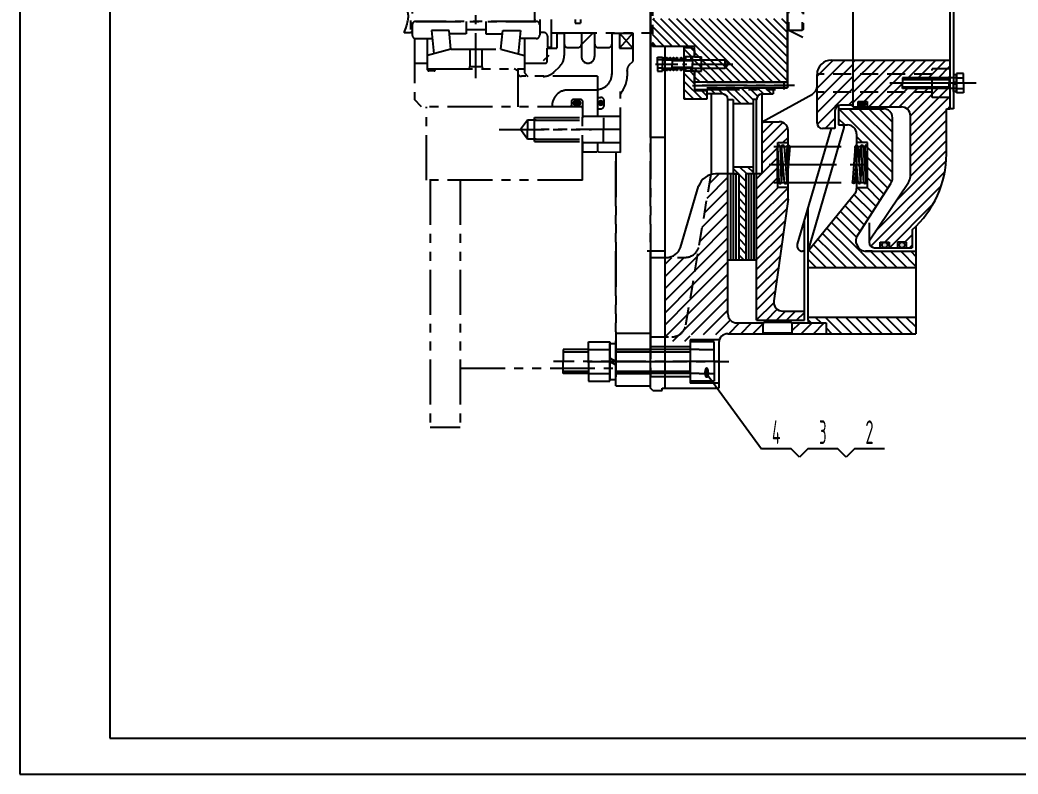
# Model space of a CAD drawing. Header units: millimetres. Extents: x 0 to 1782, y -20 to 1260.
# Drawn here: x 0 to 833, y 0 to 630 of the extents above; entities that cross this region are included whole.
import ezdxf
from ezdxf.enums import TextEntityAlignment as Align

# ---------------------------------------------------------------- set-up
doc = ezdxf.new("R2010")
doc.units = ezdxf.units.MM
doc.header["$LTSCALE"] = 30
for name, pattern in [('F', [0.75, 0.5, -0.25]), ('G', [2, 1.25, -0.25, 0.25, -0.25]), ('K', [2.5, 1.25, -0.25, 0.25, -0.25, 0.25, -0.25])]:
    doc.linetypes.add(name, pattern=pattern)
for name, color, linetype in [('01', 7, 'Continuous'), ('02', 1, 'Continuous'), ('04', 2, 'F'), ('05', 142, 'G'), ('07', 6, 'K'), ('10', 1, 'Continuous'), ('11', 3, 'Continuous')]:
    doc.layers.add(name, color=color, linetype=linetype)
doc.styles.get("Standard").update_dxf_attribs({"font": 'isocp', "width": 0.707, "bigfont": 'intecad.shx'})
pattern_1 = [(45, (665.9063, 320.8713), (-4.209495, 4.209495), [])]
pattern_2 = [(45, (665.906, 320.871), (-5.051394, 5.051394), [])]
pattern_3 = [(135, (665.9063, 320.8713), (-3.367596, -3.367596), [])]

# ---------------------------------------------------------------- blocks, each defined once
blk = doc.blocks.new('ertertrt')
at = {"layer": '07', "linetype": 'K'}
for points in [[(841.51, 1156.05, 1), (836.13, 1156.05, 1)], [(856.03, 1156.05, 1), (861.41, 1156.05, 1)]]:
    blk.add_hatch(color=6, dxfattribs=at).paths.add_polyline_path(points)
at = {"layer": '07', "color": 6, "linetype": 'K'}
for p, q in [((754.48, 1176.89), (754.48, 1380.61)), ((699.8, 1344.9), (699.8, 1214.72)), ((701.3, 1343.4), (701.3, 1216.22)), ((1014.6, 1342.77), (1014.6, 1217.37)), ((1015.4, 1343.57), (1015.4, 1216.57)), ((1026.8, 1343.57), (1026.8, 1216.57)), ((1027.6, 1342.77), (1027.6, 1217.37)), ((803.3, 1335.41), (803.3, 1224.21)), ((1014.6, 1338.79), (1014.6, 1221.44)), ((900.3, 1279.81), (900.3, 919.81)), ((807.66, 1225.83), (807.66, 1214.81)), ((817.26, 1225.83), (817.26, 1202.31)), ((837.26, 1225.81), (837.26, 1222.81)), ((841.76, 1225.83), (841.76, 1222.81)), ((899.86, 1225.81), (899.86, 1214.73)), ((900.3, 919.81), (900.3, 1225.83)), ((701.3, 1221.24), (701.3, 1212.81)), ((704.3, 1224.24), (804.49, 1224.24)), ((804.66, 1224.24), (704.3, 1224.24)), ((704.3, 1224.21), (803.3, 1224.21)), ((717.36, 1216.66), (719.31, 1197.12)), ((732.18, 1216.66), (717.36, 1216.66)), ((733.61, 1201.04), (732.18, 1216.66)), ((746.19, 1224.24), (746.19, 1213.81)), ((762.78, 1217.01), (746.19, 1217.01)), ((762.78, 1224.24), (762.78, 1213.81)), ((775.35, 1201.04), (776.78, 1216.66)), ((776.78, 1216.66), (791.6, 1216.66)), ((791.6, 1216.66), (789.65, 1197.12)), ((807.66, 1221.24), (807.66, 1212.81)), ((837.26, 1222.81), (841.76, 1222.81)), ((1014.6, 1217.37), (1015.4, 1216.57)), ((1014.6, 1217.37), (1027.26, 1211.09)), ((1026.8, 1216.57), (1015.4, 1216.57)), ((1027.6, 1217.37), (1026.8, 1216.57)), ((699.8, 1214.72), (694.59, 1214.72)), ((699.8, 1214.72), (701.3, 1216.22)), ((703.06, 1210.08), (703.06, 1158.81)), ((704.3, 1209.81), (718.27, 1209.81)), ((714.06, 1183.81), (714.06, 1209.81)), ((746.19, 1213.81), (732.55, 1213.81)), ((762.78, 1213.81), (776.41, 1213.81)), ((804.66, 1209.81), (790.7, 1209.81)), ((794.91, 1209.81), (794.91, 1181.26)), ((811.26, 1214.81), (807.66, 1214.81)), ((814.26, 1211.81), (814.26, 1202.31)), ((817.76, 1214.73), (817.26, 1215.23)), ((817.76, 1214.73), (899.86, 1214.73)), ((821.89, 1214.45), (828.24, 1214.45)), ((821.9, 1214.73), (821.9, 1201.75)), ((828.2, 1214.73), (828.2, 1195.79)), ((842.5, 1214.73), (842.5, 1194.81)), ((852, 1214.45), (842.5, 1204.95)), ((852, 1214.45), (853.5, 1214.45)), ((853.5, 1214.45), (853.5, 1194.81)), ((867.93, 1214.73), (867.93, 1179.89)), ((867.93, 1214.45), (885.39, 1214.45)), ((874.39, 1214.45), (874.39, 1201.75)), ((874.39, 1214.45), (885.39, 1201.75)), ((885.39, 1214.45), (874.39, 1201.75)), ((885.39, 1214.73), (885.39, 1190.81)), ((733.61, 1201.04), (714.06, 1195.68)), ((733.61, 1201.04), (775.35, 1201.04)), ((749.48, 1201.04), (749.48, 1186.56)), ((759.48, 1201.04), (759.48, 1186.56)), ((775.35, 1201.04), (794.91, 1195.68)), ((813.91, 1190.81), (813.91, 1201.75)), ((813.91, 1201.75), (821.89, 1201.75)), ((817.26, 1202.31), (814.26, 1202.31)), ((831.24, 1202.31), (839.53, 1202.31)), ((856.64, 1202.31), (864.93, 1202.31)), ((874.39, 1201.75), (885.39, 1201.75)), ((815.2, 1195.79), (810.67, 1191.26)), ((703.06, 1189.31), (714.06, 1189.31)), ((714.06, 1184.56), (794.91, 1184.56)), ((720.56, 1183.81), (720.56, 1184.56)), ((749.48, 1186.56), (759.48, 1186.56)), ((789.36, 1182.82), (786.36, 1184.56)), ((789.36, 1184.56), (789.36, 1152.81)), ((794.91, 1189.31), (812.41, 1189.31)), ((819.86, 1182.06), (824.4, 1186.6)), ((848, 1189.31), (848, 1189.31)), ((882.49, 1187.9), (885.39, 1190.81)), ((719.56, 1182.81), (715.06, 1182.81)), ((856.06, 1178.31), (792.36, 1178.31)), ((794.91, 1181.26), (797.91, 1178.26)), ((856.06, 1178.31), (856.06, 1144.81)), ((856.06, 1166.81), (831.06, 1166.81)), ((709.06, 1152.81), (703.06, 1158.81)), ((842.31, 1158.81), (835.31, 1158.81)), ((856.06, 1160.74), (858.56, 1160.74)), ((875.06, 1114.76), (875.06, 1165.51)), ((843.31, 1152.81), (709.06, 1152.81)), ((713.31, 1091.66), (713.31, 1152.81)), ((818.06, 1153.81), (818.06, 1152.81)), ((834.31, 1153.81), (833.31, 1152.81)), ((834.31, 1157.81), (834.31, 1153.81)), ((843.31, 1157.81), (843.31, 1143.76)), ((843.31, 1091.66), (843.31, 1152.81)), ((856.06, 1151.22), (856.06, 1144.81)), ((856.06, 1151.22), (858.56, 1151.22)), ((861.56, 1154.22), (861.56, 1157.74)), ((797.42, 1141.81), (791.75, 1133.81)), ((804.66, 1141.81), (797.42, 1141.81)), ((797.42, 1141.81), (797.42, 1133.81)), ((803.3, 1123.81), (803.3, 1143.81)), ((803.3, 1143.81), (843.3, 1143.81)), ((803.3, 1141.81), (843.3, 1141.81)), ((875.06, 1144.81), (843.31, 1144.81)), ((861.06, 1143.76), (861.06, 1133.76)), ((773.91, 1133.81), (851, 1133.81)), ((797.42, 1125.81), (791.75, 1133.81)), ((797.42, 1125.81), (797.42, 1133.81)), ((875.56, 1133.81), (808.79, 1133.81)), ((861.06, 1123.76), (861.06, 1133.76)), ((804.66, 1125.81), (797.42, 1125.81)), ((803.3, 1125.81), (843.3, 1125.81)), ((803.3, 1123.81), (843.3, 1123.81)), ((843.31, 1123.76), (843.31, 1115.81)), ((875.06, 1122.81), (843.31, 1122.81)), ((856.06, 1122.81), (856.06, 1115.81)), ((856.06, 1122.81), (856.06, 1115.81)), ((844.31, 1114.81), (843.31, 1115.81)), ((855.06, 1114.81), (844.31, 1114.81)), ((855.06, 1114.81), (856.06, 1115.81)), ((856.06, 1115.81), (857.06, 1114.81)), ((875.06, 1114.76), (857.06, 1114.81)), ((871.3, 1114.81), (871.3, 919.81)), ((871.3, 919.81), (871.3, 1114.77)), ((843.31, 1091.66), (713.31, 1091.66)), ((716.3, 1091.66), (716.3, 885.19)), ((741.3, 1091.66), (741.3, 885.19)), ((871.3, 963.81), (900.3, 963.81)), ((871.3, 950.06), (900.3, 950.06)), ((871.3, 948.06), (900.3, 948.06)), ((741.3, 934.59), (871.3, 934.59)), ((864.89, 940.06), (906.94, 940.06)), ((871.3, 932.06), (900.3, 932.06)), ((871.3, 930.06), (900.3, 930.06)), ((871.3, 919.81), (900.3, 919.81)), ((871.3, 919.81), (900.3, 919.81)), ((716.3, 885.19), (741.3, 885.19))]:
    blk.add_line(p, q, dxfattribs=at)
blk.add_circle((838.82, 1156.05), 2.69, dxfattribs=at)
for centre, radius, start, end in [((804.3, 1224.83), 1, 90, 180), ((704.3, 1221.24), 3, 90, 180), ((704.3, 1221.24), 3, 90, 180), ((704.3, 1221.21), 3, 90, 180), ((804.66, 1221.24), 3, 0, 90), ((704.3, 1212.81), 3, 180, 270), ((804.66, 1212.81), 3, 270, 0), ((811.26, 1211.81), 3, 0, 90), ((831.24, 1205.31), 3, 180, 270), ((839.53, 1205.31), 3, 270, 0), ((856.64, 1205.31), 3, 180, 270), ((864.93, 1205.31), 3, 270, 0), ((815.2, 1195.79), 13, 315, 0), ((848, 1194.81), 5.5, 180, 270), ((848, 1194.81), 5.5, 270, 0), ((715.06, 1183.81), 1, 180, 270), ((719.56, 1183.81), 1, 270, 0), ((747.48, 1186.56), 2, 270, 0), ((761.48, 1186.56), 2, 180, 270), ((812.41, 1190.81), 1.5, 270, 0), ((886.75, 1183.68), 6, 135, 186.13218), ((792.36, 1181.31), 3, 180, 270), ((810.67, 1191.26), 13, 270, 315), ((854.93, 1180.26), 13, 274.9645, 0), ((854.93, 1180.26), 26, 320.71794, 6.13218), ((831.06, 1153.81), 13, 90, 180), ((835.31, 1157.81), 1, 90, 180), ((842.31, 1157.81), 1, 0, 90), ((858.56, 1157.74), 3, 0, 90), ((858.56, 1154.22), 3, 270, 0)]:
    blk.add_arc(centre, radius, start, end, dxfattribs=at)
blk.add_spline([(694.59, 1214.72), (695.62, 1235.25), (691.69, 1239.04), (691.83, 1247.5), (695.33, 1254.65), (694.75, 1268.65), (691.83, 1278.13), (693.88, 1309.29), (693.15, 1327.23), (693.3, 1334.82), (694.59, 1344.9)], degree=3, dxfattribs=at)
blk = doc.blocks.new('*U40')
at = {"layer": '10'}
h = blk.add_hatch(dxfattribs=at)
h.set_pattern_fill('U', color=256, scale=3, angle=45, style=0, pattern_type=0)
h.set_pattern_definition([(45, (0, 0), (-2.12132, 2.12132), [])])
edge = h.paths.add_edge_path()
edge.add_arc((6.05, 10), 0.7, 0, 360)
edge = h.paths.add_edge_path()
edge.add_arc((42.4, -10), 0.7, 0, 360)
at = {"layer": '01'}
for p, q in [((0, -10.7), (0, 10)), ((0, 9.98), (0.7, -10.02)), ((1.4, 10.02), (2.1, -9.98)), ((2.25, 10.05), (1.66, 2.47)), ((3.8, -10.05), (2.25, 9.95)), ((3.65, 10.05), (5.2, -9.95)), ((5.35, 10.05), (4.5, -0.94)), ((6.75, 9.95), (5.2, -10.05)), ((43.25, 10.05), (41.7, -9.95)), ((44.8, -10.05), (43.25, 9.95)), ((44.65, 10.04), (46.2, -10)), ((45.5, -0.94), (46.35, 10.05)), ((46.35, 9.95), (47.9, -10.05)), ((49.31, -10.04), (47.75, 10.03)), ((48.34, 2.47), (48.6, 10.02)), ((48.6, 9.98), (49.3, -10)), ((50, -10.7), (50, 10)), ((2.95, 0.94), (2.1, -10.05)), ((43.09, -10.11), (43.95, 0.94)), ((46.19, -10.15), (47.05, 0.94))]:
    blk.add_line(p, q, dxfattribs=at)
for centre in [(6.05, 10), (42.4, -10)]:
    blk.add_circle(centre, 0.7, dxfattribs=at)
for centre, start, end in [((0.7, 10), 2.007, 182.007), ((2.95, 10), 4.434, 184.434), ((43.95, 10), 2.8756, 184.4316), ((47.05, 10), 2.708, 184.4316), ((49.3, 10), 0, 182.0058), ((0, -10), 270, 2.007), ((1.4, -10), 182.007, 2.007), ((4.5, -10), 184.434, 4.434), ((45.5, -10), 184.4316, 359.7879), ((48.6, -10), 184.4316, 356.7101), ((50, -10), 180, 270)]:
    blk.add_arc(centre, 0.7, start, end, dxfattribs=at)
at = {"layer": '05'}
for p, q in [((-2.06, 10), (55.53, 10)), ((-4.65, 0), (53.32, 0)), ((-2.06, -10), (54.42, -10))]:
    blk.add_line(p, q, dxfattribs=at)
blk = doc.blocks.new('*U41')
at = {"layer": '01'}
for p, q in [((-8.8, 11.7), (0, 11.7)), ((-8.8, 0), (-8.8, 11.7)), ((0, 7), (-8.8, 7)), ((-8.8, 0), (-8.8, -11.7)), ((0, 11.7), (0, 0)), ((0, 7), (50, 7)), ((0, -11.7), (0, 0)), ((16, 7), (16, 0)), ((16, -7), (16, 0)), ((50, 7), (50, 0)), ((50, -7), (50, 0)), ((0, -7), (-8.8, -7)), ((-8.8, -11.7), (0, -11.7)), ((0, -7), (50, -7))]:
    blk.add_line(p, q, dxfattribs=at)
at = {"layer": '02'}
for p, q in [((50, 5.6), (16, 5.6)), ((50, -5.6), (16, -5.6))]:
    blk.add_line(p, q, dxfattribs=at)
at = {"layer": '05'}
blk.add_line((-11.9, 0), (53.5, 0), dxfattribs=at)
blk = doc.blocks.new('*U38')
at = {"layer": '01'}
for p, q in [((-4, 0), (-4, 5.44)), ((-4, 5.44), (0, 5.44)), ((0, 3), (-4, 3)), ((-4, 0), (-4, -5.44)), ((0, 5.44), (0, 0)), ((0, 3), (30, 3)), ((0, -5.44), (0, 0)), ((4, 3), (4, 0)), ((4, -3), (4, 0)), ((30, 3), (30, 0)), ((30, -3), (30, 0)), ((0, -3), (-4, -3)), ((-4, -5.44), (0, -5.44)), ((0, -3), (30, -3))]:
    blk.add_line(p, q, dxfattribs=at)
at = {"layer": '02'}
for p, q in [((30, 2), (4, 2)), ((30, -2), (4, -2))]:
    blk.add_line(p, q, dxfattribs=at)
at = {"layer": '05'}
blk.add_line((-7.06, 0), (33.55, 0), dxfattribs=at)
blk = doc.blocks.new('*U39')
at = {"layer": '01'}
for p, q in [((-4.65, 1.6), (-4.65, 0)), ((0, 1.6), (-4.65, 1.6)), ((-4.65, 0), (0, 0)), ((0, 0), (-0.92, 1.6)), ((0, 1.6), (0.92, 0)), ((0, 1.6), (4.65, 1.6)), ((4.65, 0), (0, 0)), ((4.65, 1.6), (4.65, 0))]:
    blk.add_line(p, q, dxfattribs=at)
at = {"layer": '05'}
blk.add_line((0, 3.7), (0, -2.1), dxfattribs=at)
blk = doc.blocks.new('w34rwrew')
at = {"layer": '01'}
blk.add_hatch(color=256, dxfattribs=at).paths.add_polyline_path([(1409.41, 1155.94, 1), (1404.91, 1155.94, 1)])
at = {"layer": '02', "linetype": 'Continuous'}
h = blk.add_hatch(dxfattribs=at)
h.set_pattern_fill('ANSI31', color=1, scale=1.5, angle=90, style=0)
h.set_pattern_definition(pattern_3)
h.paths.add_polyline_path([(1277.07, 1169.78), (1277.07, 1164.53), (1290.27, 1164.53, -0.414214), (1294.77, 1160.03), (1299.27, 1160.03), (1299.27, 1156.3), (1315.77, 1156.3), (1315.77, 1160.03), (1318.77, 1160.03, -0.414214), (1323.27, 1164.53), (1332.57, 1164.53), (1332.57, 1169.78)])
h.paths.add_polyline_path([(1332.57, 1391.78), (1332.57, 1397.03), (1323.27, 1397.03, -0.414214), (1318.77, 1401.53), (1315.77, 1401.53), (1315.77, 1405.27), (1299.27, 1405.27), (1299.27, 1401.53), (1294.77, 1401.53, -0.414214), (1290.27, 1397.03), (1277.07, 1397.03), (1277.07, 1391.78)])
h = blk.add_hatch(dxfattribs=at)
h.set_pattern_fill('ANSI31', color=1, scale=1.5, style=0)
h.set_pattern_definition([(315, (-114.361, -800.811), (-3.367596, -3.367596), [])])
h.paths.add_polyline_path([(1266.95, 1174.28), (1266.95, 1204.28), (1231.69, 1204.28), (1231.69, 1226.14), (1233.19, 1227.64), (1344.57, 1227.64), (1344.57, 1174.28)])
h = blk.add_hatch(dxfattribs=at)
h.set_pattern_fill('ANSI31', color=1, scale=1.5, angle=-90, style=0)
h.set_pattern_definition([(315, (-114.361, 3362.3737), (3.367596, 3.367596), [])])
h.paths.add_polyline_path([(1266.95, 1183.56), (1258.37, 1183.56), (1258.37, 1160.11), (1277.07, 1160.11), (1277.07, 1167.43), (1266.95, 1167.43)])
h.paths.add_polyline_path([(1266.95, 1195.56), (1266.95, 1200.94), (1264.45, 1203.44), (1258.37, 1203.44), (1258.37, 1195.56)])
at = {"layer": '02'}
h = blk.add_hatch(dxfattribs=at)
h.set_pattern_fill('ANSI31', color=256, scale=2.25, style=0)
h.set_pattern_definition([(45, (665.906, 320.871), (-5.051394, 5.051394), [])])
h.paths.add_polyline_path([(1369.17, 1166.12), (1369.17, 1140.19, 0.414214), (1373.67, 1135.69), (1384.17, 1135.69), (1384.17, 1150.69, -0.414214), (1388.67, 1155.19), (1399.17, 1155.19), (1399.17, 1166.12)])
h.paths.add_polyline_path([(1381.17, 1192.81, 0.406545), (1369.17, 1181.12), (1399.17, 1181.12), (1399.17, 1192.81)])
h.paths.add_polyline_path([(1399.17, 1166.12), (1399.17, 1181.12), (1369.17, 1181.12, 0.006563), (1369.17, 1180.81), (1369.17, 1166.12)])
at = {"layer": '02', "linetype": 'Continuous'}
h = blk.add_hatch(dxfattribs=at)
h.set_pattern_fill('ANSI31', color=1, scale=1.875, style=0)
h.set_pattern_definition(pattern_1)
h.paths.add_polyline_path([(1447.17, 1095.52, -0.175459), (1445.43, 1090.72), (1412.67, 1041.82), (1412.67, 1040.63, 0.414214), (1417.17, 1036.13), (1421.96, 1036.13), (1421.96, 1040.63), (1429.46, 1040.63), (1429.46, 1036.13), (1436.37, 1036.13), (1436.37, 1040.63), (1443.87, 1040.63), (1443.87, 1036.13), (1448.67, 1036.13), (1448.67, 1051.13, 0.212445), (1477.17, 1114.23), (1477.17, 1152.19), (1480.17, 1152.19), (1480.17, 1161.62), (1465.17, 1161.62), (1465.17, 1166.12), (1399.17, 1166.12), (1399.17, 1153.69), (1403.41, 1153.69), (1403.41, 1158.19), (1410.91, 1158.19), (1410.91, 1153.69), (1439.67, 1153.69, -0.414214), (1447.17, 1146.19)])
h.paths.add_polyline_path([(1465.17, 1166.12), (1465.17, 1169.12), (1440.57, 1169.12), (1440.57, 1173.62), (1440.57, 1178.12), (1465.17, 1178.12), (1465.17, 1181.12), (1399.17, 1181.12), (1399.17, 1166.12)])
h.paths.add_polyline_path([(1399.17, 1192.81), (1399.17, 1181.12), (1465.17, 1181.12), (1465.17, 1185.62), (1480.17, 1185.62), (1480.17, 1192.81)])
h.paths.add_polyline_path([(1465.17, 1185.62), (1465.17, 1178.12), (1480.17, 1178.12), (1480.17, 1185.62)])
h.paths.add_polyline_path([(1465.17, 1169.12), (1465.17, 1161.62), (1480.17, 1161.62), (1480.17, 1169.12)])
h = blk.add_hatch(dxfattribs=at)
h.set_pattern_fill('ANSI31', color=1, scale=1.875, angle=90, style=0)
h.set_pattern_definition([(135, (665.9063, 320.8713), (-4.209495, -4.209495), [])])
h.paths.add_polyline_path([(1411.22, 1086.41), (1402.17, 1086.41), (1402.17, 1085.47, -0.172711), (1400.48, 1080.73), (1361.67, 1033.13), (1409.74, 1033.13, -0.49108), (1402.04, 1044.95), (1430.8, 1089.84, 0.154629), (1432.17, 1094.16), (1432.17, 1144.69, 0.414214), (1424.67, 1152.19), (1387.17, 1152.19), (1387.17, 1138.69), (1394.67, 1138.69, -0.414214), (1402.17, 1131.19), (1402.17, 1123.91), (1411.22, 1123.91)])
h = blk.add_hatch(dxfattribs=at)
h.set_pattern_fill('ANSI31', color=1, scale=1.875, style=0)
h.set_pattern_definition(pattern_1)
h.paths.add_polyline_path([(1318.77, 1016.71), (1318.77, 980.71), (1318.77, 975.53), (1358.67, 975.53), (1358.67, 983.1), (1340.62, 983.1, -0.455189), (1333.19, 991.63), (1344.97, 1076.59), (1344.97, 1086.41), (1336.55, 1086.41), (1336.55, 1123.91), (1344.97, 1123.91), (1344.97, 1132.81, 0.455189), (1337.55, 1141.34), (1323.27, 1141.34), (1323.27, 1099.21, -0.414214), (1321.77, 1097.71), (1318.77, 1097.71)])
h = blk.add_hatch(dxfattribs=at)
h.set_pattern_fill('ANSI31', color=1, scale=1.5, angle=90, style=0)
h.set_pattern_definition(pattern_3)
h.paths.add_polyline_path([(1303.77, 1025.71), (1309.77, 1025.71), (1309.77, 1097.71), (1315.77, 1097.71), (1315.77, 1103.76), (1299.27, 1103.76), (1299.27, 1097.71), (1303.77, 1097.71)])
at = {"layer": '02'}
h = blk.add_hatch(dxfattribs=at)
h.set_pattern_fill('ANSI31', color=256, scale=2.25, style=0)
h.set_pattern_definition(pattern_2)
h.paths.add_polyline_path([(1294.77, 980.78), (1294.77, 1097.71), (1284.53, 1097.71, 0.065), (1280.68, 1097.2), (1259.76, 971.69, -0.366641), (1247.93, 961.66), (1242.27, 961.66), (1242.27, 958.03), (1263.27, 958.03), (1263.27, 963.53), (1291.5, 963.53, -0.113237), (1294.77, 964.28), (1324.3, 964.28), (1324.3, 972.53, -0.131652), (1324.5, 973.28), (1302.27, 973.28, -0.414214)])
h.paths.add_polyline_path([(1270.82, 1038.06, -0.366641), (1258.99, 1028.03), (1242.27, 1028.03), (1242.27, 961.66), (1247.93, 961.66, 0.366641), (1259.76, 971.69)])
at = {"layer": '02', "linetype": 'Continuous'}
h = blk.add_hatch(color=1, dxfattribs=at)
h.paths.add_polyline_path([(1427.96, 1038.38, 1), (1423.46, 1038.38, 1)])
h.paths.add_polyline_path([(1442.37, 1038.38, 1), (1437.87, 1038.38, 1)])
h = blk.add_hatch(dxfattribs=at)
h.set_pattern_fill('ANSI31', color=1, scale=1.875, angle=90, style=0)
h.set_pattern_definition([(135, (665.9063, 320.8713), (-4.209495, -4.209495), [])])
h.paths.add_polyline_path([(1451.67, 1019.27), (1451.67, 1033.13), (1411.17, 1033.13, -0.040072), (1409.74, 1033.13), (1361.67, 1033.13), (1361.67, 1019.27)])
h.paths.add_polyline_path([(1361.67, 978.19), (1361.67, 975.53), (1361.67, 973.28), (1376.67, 973.28), (1376.67, 964.28), (1451.67, 964.28), (1451.67, 978.19)])
at = {"layer": '02'}
h = blk.add_hatch(dxfattribs=at)
h.set_pattern_fill('ANSI31', color=256, scale=2.25, style=0)
h.set_pattern_definition(pattern_2)
h.paths.add_polyline_path([(1376.67, 973.28), (1348.08, 973.28, -0.131652), (1348.28, 972.53), (1348.28, 964.28), (1376.67, 964.28)])
for p, q in [((1231.69, 1357.28), (1231.69, 1204.28)), ((1233.19, 1227.64), (1231.69, 1226.14)), ((1258.37, 1194.96), (1258.37, 1203.44)), ((1258.37, 1203.44), (1264.45, 1203.44)), ((1264.45, 1203.44), (1266.95, 1200.94)), ((1266.95, 1195.56), (1266.95, 1204.28)), ((1266.95, 1200.94), (1266.95, 1195.56)), ((1266.95, 1195.56), (1258.37, 1195.56)), ((1258.37, 1185.41), (1258.37, 1193.72)), ((1265.06, 1195.56), (1265.06, 1193.06)), ((1272.65, 1183.56), (1272.65, 1195.56)), ((1295.03, 1189.56), (1292.48, 1193.06)), ((1292.48, 1186.06), (1292.48, 1193.06)), ((1258.37, 1160.11), (1258.37, 1184.17)), ((1266.95, 1183.56), (1258.37, 1183.56)), ((1265.06, 1186.06), (1265.06, 1183.56)), ((1266.95, 1174.28), (1266.95, 1183.56)), ((1266.95, 1183.56), (1266.95, 1167.43)), ((1292.48, 1186.06), (1295.03, 1189.56)), ((1266.95, 1174.28), (1266.95, 1168.14)), ((1266.95, 1168.14), (1341.7, 1168.14)), ((1266.95, 1167.43), (1277.07, 1167.43)), ((1277.07, 1168.14), (1277.07, 1160.11)), ((1341.7, 1168.14), (1341.7, 1174.28)), ((1277.07, 1160.11), (1258.37, 1160.11))]:
    blk.add_line(p, q)
for centre, radius in [((1241.55, 1194.34), 0.62), ((1243.9, 1194.34), 0.62), ((1246.5, 1194.34), 0.62), ((1249.41, 1194.34), 0.62), ((1252.14, 1194.39), 0.62), ((1255.71, 1194.39), 0.62), ((1258.77, 1194.39), 0.62), ((1264.44, 1194.39), 0.467), ((1241.55, 1184.79), 0.62), ((1243.9, 1184.79), 0.62), ((1246.5, 1184.79), 0.62), ((1249.41, 1184.79), 0.62), ((1252.14, 1184.74), 0.62), ((1255.71, 1184.74), 0.62), ((1258.77, 1184.74), 0.62), ((1264.44, 1184.74), 0.467)]:
    blk.add_circle(centre, radius)
at = {"layer": '01'}
for p, q in [((1480.17, 1409.37), (1480.17, 1152.19)), ((1483.17, 1409.37), (1483.17, 1152.19)), ((1399.17, 1380.44), (1399.17, 1153.69)), ((1230.27, 1238.61), (1230.27, 1128.17)), ((1230.27, 1128.17), (1230.27, 1238.61)), ((1242.27, 918.68), (1242.27, 1204.28)), ((1369.17, 1140.19), (1369.17, 1180.81)), ((1332.57, 1168.14), (1332.57, 1164.53)), ((1280.76, 1164.53), (1280.76, 1097.71)), ((1294.77, 980.78), (1294.77, 1160.03)), ((1294.77, 1160.03), (1299.27, 1160.03)), ((1299.27, 1160.03), (1299.27, 1097.71)), ((1315.77, 1160.03), (1315.77, 1097.71)), ((1318.77, 1160.03), (1315.77, 1160.03)), ((1318.77, 1016.71), (1318.77, 1160.03)), ((1323.27, 1099.21), (1323.27, 1164.53)), ((1323.27, 1141.34), (1365.28, 1164.45)), ((1315.77, 1156.3), (1299.27, 1156.3)), ((1384.17, 1150.69), (1384.17, 1135.69)), ((1387.17, 1154.94), (1387.17, 1138.69)), ((1387.17, 1152.19), (1424.67, 1152.19)), ((1399.17, 1155.19), (1388.67, 1155.19)), ((1399.17, 1153.69), (1399.17, 1155.19)), ((1399.17, 1153.69), (1439.67, 1153.69)), ((1403.41, 1153.69), (1403.41, 1158.19)), ((1403.41, 1158.19), (1410.91, 1158.19)), ((1410.91, 1158.19), (1410.91, 1153.69)), ((1477.17, 1152.19), (1480.17, 1152.19)), ((1477.17, 1114.23), (1477.17, 1152.19)), ((1483.17, 1152.19), (1480.17, 1152.19)), ((1432.17, 1094.16), (1432.17, 1144.69)), ((1447.17, 1095.52), (1447.17, 1146.19)), ((1323.27, 1141.34), (1337.55, 1141.34)), ((1381.11, 1135.69), (1352.73, 1038.96)), ((1361.67, 1033.13), (1391.87, 1136.53)), ((1384.17, 1135.69), (1373.67, 1135.69)), ((1387.17, 1138.69), (1394.67, 1138.69)), ((1242.27, 1128.17), (1230.27, 1128.17)), ((1344.97, 1076.59), (1344.97, 1132.81)), ((1402.17, 1131.19), (1402.17, 1085.47)), ((1336.55, 1086.41), (1336.55, 1123.91)), ((1336.55, 1123.91), (1344.97, 1123.91)), ((1411.22, 1123.91), (1402.17, 1123.91)), ((1411.22, 1086.41), (1411.22, 1123.91)), ((1299.27, 1103.76), (1315.77, 1103.76)), ((1303.77, 1097.71), (1284.53, 1097.71)), ((1297.02, 1097.71), (1297.02, 1025.71)), ((1299.27, 1097.71), (1299.27, 1025.71)), ((1299.27, 1097.71), (1302.27, 1097.71)), ((1301.52, 1097.71), (1301.52, 1025.71)), ((1302.27, 1097.71), (1303.77, 1097.71)), ((1303.77, 1097.71), (1303.77, 1025.71)), ((1309.77, 1097.71), (1309.77, 1025.71)), ((1321.77, 1097.71), (1309.77, 1097.71)), ((1312.02, 1097.71), (1312.02, 1025.71)), ((1314.27, 1097.71), (1314.27, 1025.71)), ((1316.52, 1097.71), (1316.52, 1025.71)), ((1255.2, 1036.29), (1270.27, 1087.38)), ((1344.97, 1086.41), (1336.55, 1086.41)), ((1402.04, 1044.95), (1430.8, 1089.84)), ((1402.17, 1086.41), (1411.22, 1086.41)), ((1412.67, 1041.82), (1445.43, 1090.72)), ((1344.97, 1076.59), (1333.19, 991.63)), ((1400.48, 1080.73), (1361.67, 1033.13)), ((1361.67, 975.53), (1361.67, 1069.42)), ((1358.67, 975.53), (1358.67, 1059.2)), ((1412.67, 1056.86), (1412.67, 1040.63)), ((1448.67, 1051.13), (1448.67, 1036.13)), ((1451.67, 1053.94), (1451.67, 964.28)), ((1230.27, 1033.33), (1227.37, 1033.33)), ((1230.27, 1033.33), (1230.27, 951.03)), ((1230.27, 951.03), (1230.27, 1033.33)), ((1242.27, 1033.33), (1230.27, 1033.33)), ((1417.17, 1036.13), (1448.67, 1036.13)), ((1421.96, 1036.13), (1421.96, 1040.63)), ((1421.96, 1040.63), (1429.46, 1040.63)), ((1429.46, 1040.63), (1429.46, 1036.13)), ((1443.87, 1040.63), (1436.37, 1040.63)), ((1436.37, 1040.63), (1436.37, 1036.13)), ((1443.87, 1036.13), (1443.87, 1040.63)), ((1318.77, 1025.71), (1294.77, 1025.71)), ((1358.67, 1033.13), (1357.03, 1033.13)), ((1415.34, 1033.13), (1409.74, 1033.13)), ((1411.17, 1033.13), (1451.67, 1033.13)), ((1451.67, 1019.27), (1361.67, 1019.27)), ((1318.77, 975.53), (1318.77, 980.71)), ((1318.77, 975.53), (1358.67, 975.53)), ((1340.62, 983.1), (1358.67, 983.1)), ((1361.67, 978.19), (1451.67, 978.19)), ((1361.67, 975.53), (1361.67, 973.28)), ((1302.27, 973.28), (1324.5, 973.28)), ((1348.08, 973.28), (1376.67, 973.28)), ((1376.67, 973.28), (1376.67, 964.28)), ((1263.27, 959.03), (1263.27, 923.03)), ((1287.27, 959.03), (1263.27, 959.03)), ((1294.77, 964.28), (1451.67, 964.28)), ((1230.27, 953.53), (1263.27, 953.53)), ((1287.27, 956.78), (1287.27, 918.68)), ((1230.27, 928.53), (1263.27, 928.53)), ((1232.22, 916.73), (1230.27, 918.68)), ((1232.22, 916.73), (1239.87, 916.73)), ((1239.87, 916.73), (1239.87, 918.68)), ((1239.87, 918.68), (1287.27, 918.68)), ((1287.27, 923.03), (1263.27, 923.03))]:
    blk.add_line(p, q, dxfattribs=at)
at = {"layer": '01', "color": 7, "linetype": 'Continuous'}
for p, q in [((1344.57, 1391.78), (1344.57, 1169.78)), ((1344.57, 1174.28), (1344.57, 1387.28)), ((1266.95, 1204.28), (1231.69, 1204.28)), ((1265.06, 1193.06), (1292.48, 1193.06)), ((1266.95, 1195.56), (1272.65, 1195.56)), ((1381.17, 1192.81), (1480.17, 1192.81)), ((1265.06, 1186.06), (1292.48, 1186.06)), ((1266.95, 1183.56), (1272.65, 1183.56)), ((1344.57, 1174.28), (1266.95, 1174.28)), ((1277.07, 1174.28), (1332.57, 1174.28)), ((1277.07, 1169.78), (1332.57, 1169.78)), ((1290.27, 1164.53), (1277.07, 1164.53)), ((1323.27, 1164.53), (1332.57, 1164.53)), ((1318.77, 980.71), (1318.77, 1016.71)), ((1324.3, 964.28), (1324.3, 972.53)), ((1325.8, 974.03), (1346.78, 974.03)), ((1348.28, 972.53), (1348.28, 964.28)), ((1324.3, 964.28), (1324.3, 964.28)), ((1325.05, 965.03), (1347.53, 965.03)), ((1348.28, 964.28), (1348.28, 964.28)), ((1230.27, 918.68), (1230.27, 931.03))]:
    blk.add_line(p, q, dxfattribs=at)
at = {"layer": '01'}
for centre in [(1407.16, 1155.94), (1425.71, 1038.38), (1440.12, 1038.38)]:
    blk.add_circle(centre, 2.25, dxfattribs=at)
for centre, radius, start, end in [((1381.17, 1180.81), 12, 90, 180), ((1361.67, 1171.02), 7.5, 298.80938, 0), ((1290.27, 1160.03), 4.5, 0, 90), ((1323.27, 1160.03), 4.5, 90, 180), ((1388.67, 1150.69), 4.5, 90, 180), ((1424.67, 1144.69), 7.5, 0, 90), ((1439.67, 1146.19), 7.5, 0, 90), ((1337.55, 1133.84), 7.5, 352.10196, 90), ((1373.67, 1140.19), 4.5, 180, 270), ((1390.42, 1136.93), 1.5, 344.51264, 90), ((1394.67, 1131.19), 7.5, 0, 90), ((1392.02, 1114.7), 85.15, 311.7044, 359.67997), ((1284.53, 1082.71), 15, 90, 161.85276), ((1321.77, 1099.21), 1.5, 270, 0), ((1424.67, 1094.16), 7.5, 324.84, 0), ((1439.67, 1095.52), 7.5, 320.19291, 0), ((1394.67, 1085.47), 7.5, 320.80423, 0), ((1410.46, 1042.02), 8.91, 160.79158, 274.58943), ((1243.8, 1040.03), 12, 270, 341.85276), ((1357.03, 1037.63), 4.5, 162.83563, 270), ((1417.17, 1040.63), 4.5, 180, 270), ((1340.62, 990.6), 7.5, 172.10196, 270), ((1302.27, 980.78), 7.5, 180, 270), ((1294.77, 956.78), 7.5, 90, 180)]:
    blk.add_arc(centre, radius, start, end, dxfattribs=at)
at = {"layer": '01', "color": 7, "linetype": 'Continuous'}
for centre, radius, start, end in [((1325.8, 972.53), 1.5, 90, 180), ((1346.78, 972.53), 1.5, 0, 90), ((1325.05, 964.28), 0.75, 90, 180), ((1347.53, 964.28), 0.75, 0, 90)]:
    blk.add_arc(centre, radius, start, end, dxfattribs=at)
at = {"layer": '04', "color": 2, "linetype": 'F'}
for p, q in [((1480.17, 1185.62), (1465.17, 1185.62)), ((1465.17, 1161.62), (1465.17, 1185.62)), ((1465.17, 1181.12), (1369.17, 1181.12)), ((1465.17, 1166.12), (1369.17, 1166.12)), ((1480.17, 1161.62), (1465.17, 1161.62)), ((1259.76, 971.69), (1280.76, 1097.71)), ((1230.27, 1028.03), (1258.99, 1028.03)), ((1230.27, 961.66), (1247.93, 961.66))]:
    blk.add_line(p, q, dxfattribs=at)
for centre in [(1258.99, 1040.03), (1247.93, 973.66)]:
    blk.add_arc(centre, 12, 270, 350.54012, dxfattribs=at)
at = {"layer": '05', "color": 4, "linetype": 'G'}
for p, q in [((1264.9, 1189.56), (1298.79, 1189.56)), ((1345.68, 1171.21), (1265.3, 1171.21)), ((1273.4, 1172.03), (1350.28, 1172.03)), ((1501.95, 1173.62), (1429.98, 1173.62)), ((1223.16, 941.03), (1295.45, 941.03))]:
    blk.add_line(p, q, dxfattribs=at)
at = {"layer": '07', "color": 6, "linetype": 'K'}
for p, q in [((1332.57, 1174.28), (1344.57, 1174.28)), ((1332.57, 1169.78), (1344.57, 1169.78))]:
    blk.add_line(p, q, dxfattribs=at)
at = {"xscale": 0.5, "yscale": 0.5, "zscale": 0.5}
blk.add_blockref('*U41', (1240.29, 1189.56), dxfattribs=at)
at = {"layer": '01', "xscale": 1.5, "yscale": 1.5, "zscale": 1.5, "rotation": 270}
blk.add_blockref('*U39', (1483.17, 1173.62), dxfattribs=at)
at = {"layer": '01', "xscale": 1.5, "yscale": 1.5, "zscale": 1.5}
blk.add_blockref('*U40', (1336.22, 1105.68), dxfattribs=at)
at = {"layer": '05', "color": 4, "linetype": 'G', "xscale": 1.5, "yscale": 1.5, "zscale": 1.5, "rotation": 180}
blk.add_blockref('*U38', (1485.57, 1173.62), dxfattribs=at)
blk = doc.blocks.new('*U48')
at = {"layer": '01'}
for p, q in [((-18, 0), (-18, 16.48)), ((-18, 16.48), (0, 16.48)), ((-18, 10), (0, 10)), ((0, 16.48), (0, 0)), ((0, -16.48), (0, 0)), ((-18, 0), (-18, -16.48)), ((-18, -10), (0, -10)), ((-18, -16.48), (0, -16.48))]:
    blk.add_line(p, q, dxfattribs=at)
at = {"layer": '05'}
blk.add_line((-19.05, 0), (1.05, 0), dxfattribs=at)
blk = doc.blocks.new('*U47')
at = {"layer": '01'}
for p, q in [((-15.1, 5), (-15.1, 0)), ((0, 5), (-15.1, 5)), ((-15.1, 0), (0, 0)), ((0, 0), (-2.89, 5)), ((0, 5), (2.89, 0)), ((0, 5), (15.1, 5)), ((15.1, 0), (0, 0)), ((15.1, 5), (15.1, 0))]:
    blk.add_line(p, q, dxfattribs=at)
at = {"layer": '05'}
blk.add_line((0, 7.1), (0, -2.1), dxfattribs=at)
blk = doc.blocks.new('*U64')
at = {"layer": '01'}
for points in [[(25, 410), (25, 10)], [(25, 10), (584, 10)]]:
    blk.add_lwpolyline(points, dxfattribs=at)
at = {"layer": '02'}
for points in [[(0, 420), (0, 0)], [(0, 0), (594, 0)]]:
    blk.add_lwpolyline(points, dxfattribs=at)

msp = doc.modelspace()

# ---------------------------------------------------------------- linework, layer by layer
at = {"layer": '01'}
for p, q in [((579.521, 361.125), (559.521, 361.125)), ((579.521, 344.65), (579.521, 361.125)), ((474.521, 354.65), (453.453, 354.65)), ((453.453, 354.65), (453.453, 344.65)), ((567.021, 354.65), (497.521, 354.65)), ((567.021, 354.65), (579.521, 354.65)), ((453.453, 334.65), (453.453, 344.65)), ((559.521, 334.65), (559.521, 344.65)), ((579.521, 344.65), (579.521, 328.175)), ((474.521, 334.65), (453.453, 334.65)), ((567.021, 334.65), (497.521, 334.65)), ((567.021, 334.65), (579.521, 334.65)), ((579.521, 328.175), (559.521, 328.175))]:
    msp.add_line(p, q, dxfattribs=at)
at = {"layer": '02'}
for p, q in [((453.453, 352.65), (474.521, 352.65)), ((497.521, 352.65), (559.521, 352.65)), ((453.453, 336.65), (474.521, 336.65)), ((497.521, 336.65), (559.521, 336.65)), ((573.271, 334.65), (618.934, 271.713)), ((643.734, 271.713), (618.934, 271.713)), ((650.805, 264.642), (643.734, 271.713)), ((657.876, 271.713), (650.805, 264.642)), ((682.676, 271.713), (657.876, 271.713)), ((689.748, 264.642), (682.676, 271.713)), ((696.819, 271.713), (689.748, 264.642)), ((721.619, 271.713), (696.819, 271.713))]:
    msp.add_line(p, q, dxfattribs=at)
at = {"layer": '05'}
msp.add_line((582.586, 344.65), (445.361, 344.65), dxfattribs=at)

# ---------------------------------------------------------------- block references
at = {"layer": '07', "xscale": 3, "yscale": 3, "zscale": 3}
msp.add_blockref('*U64', (0, 0), dxfattribs=at)
at = {"layer": '07'}
for name, p in [('ertertrt', (-373.779, -595.407)), ('w34rwrew', (-703.748, -596.382)), ('*U48', (492.521, 344.65))]:
    msp.add_blockref(name, p, dxfattribs=at)
at = {"layer": '07', "xscale": -1, "rotation": 90}
msp.add_blockref('*U47', (497.521, 344.65), dxfattribs=at)

# ---------------------------------------------------------------- texts
at = {"layer": '02', "width": 0.605172}
msp.add_text('●', height=8, dxfattribs=at).set_placement((570.871, 330.65), (575.671, 330.65), align=Align.FIT)
at = {"layer": '11'}
for s, width, p, p2 in [('4', 0.543846, (627.835, 275.713), (634.834, 275.713)), ('3', 0.527686, (667.187, 275.713), (673.366, 275.713)), ('2', 0.562593, (705.821, 275.713), (712.616, 275.713))]:
    msp.add_text(s, height=19.799, dxfattribs=dict(at, width=width)).set_placement(p, p2, align=Align.FIT)

doc.saveas('drawing.dxf')
